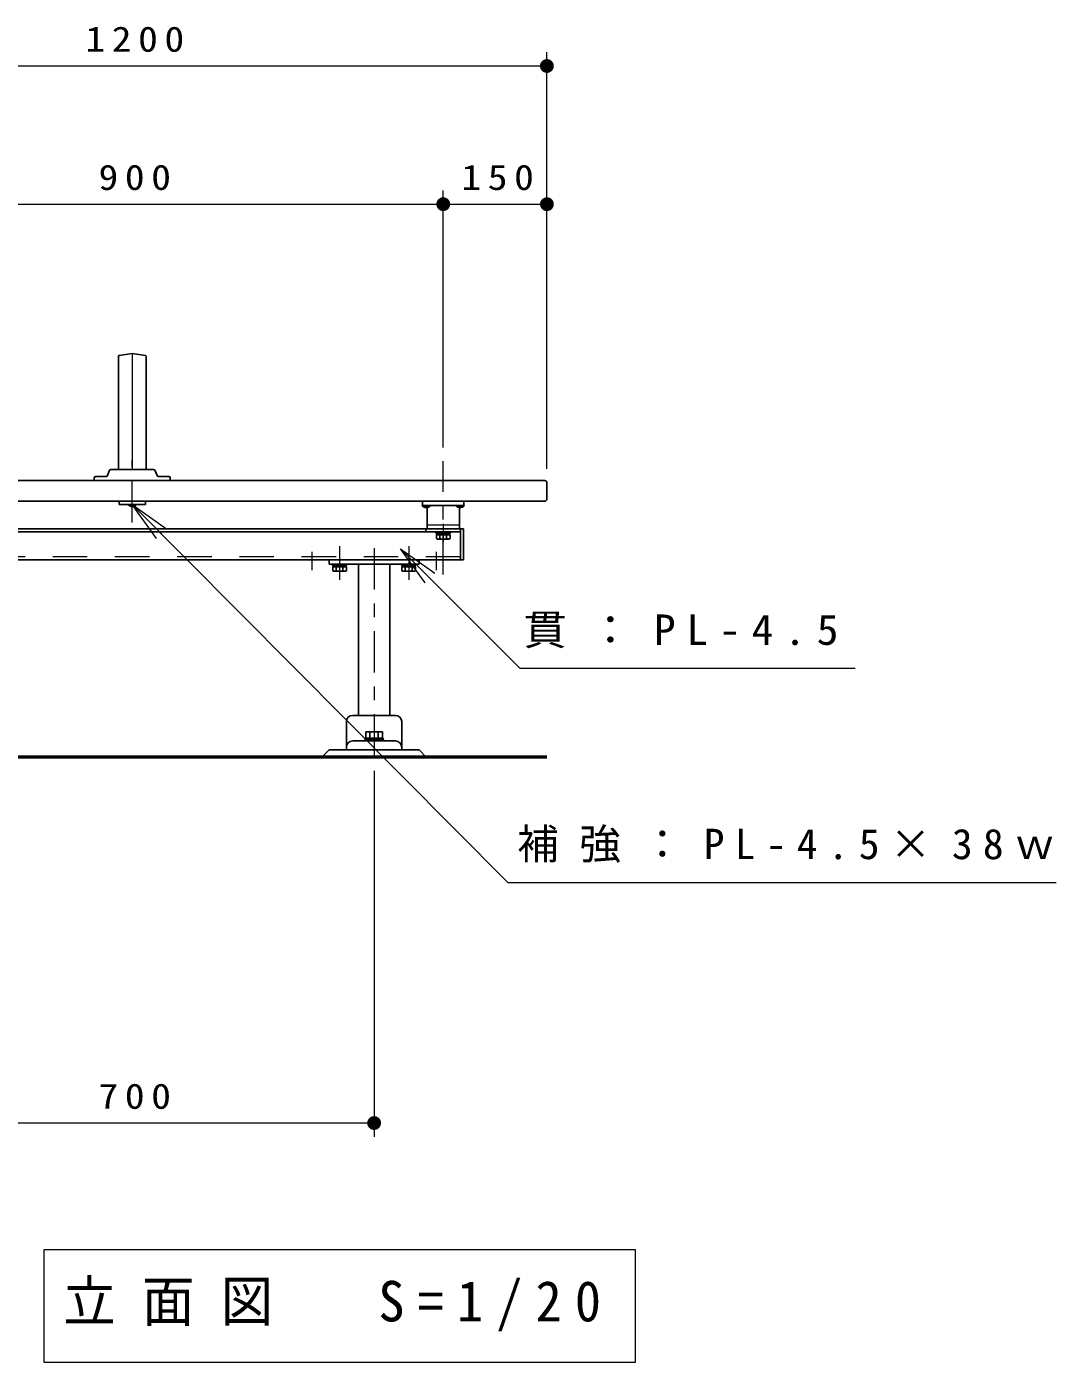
# Model space of a CAD drawing. Units: millimetres on the paper, scale 1:20. Extents: x -385 to 0, y 0 to 267.
# Drawn here: x -266.1 to -191.6, y 72.6 to 169.3 of the extents above; entities that cross this region are included whole.
import ezdxf

# ---------------------------------------------------------------- set-up
doc = ezdxf.new("R2010")
doc.units = ezdxf.units.MM
doc.linetypes.add('USER1', pattern=[4.5, 2.5, -2])
doc.linetypes.add('USER2', pattern=[6, 3, -1, 1, -1])
doc.layers.add('1_20', color=7, linetype='Continuous', lineweight=25)
doc.styles.add('ＭＳ ゴシック', font='')
doc.styles.get('ＭＳ ゴシック').set_extended_font_data('MS Gothic')

# ---------------------------------------------------------------- blocks, each defined once
blk = doc.blocks.new('filled_dot')
at = {"color": 0, "linetype": 'Continuous', "lineweight": -2, "const_width": 1.25}
blk.add_lwpolyline([(-0.625, 0, 1), (0.625, 0, 1)], format="xyb", close=True, dxfattribs=at)

msp = doc.modelspace()

# ---------------------------------------------------------------- linework, layer by layer
at = {"layer": '1_20', "lineweight": 13}
for p, q in [((-228.425, 137.29), (-228.425, 167.44)), ((-288.425, 166.44), (-228.425, 166.44)), ((-235.925, 138.834), (-235.925, 157.44)), ((-280.925, 156.44), (-235.925, 156.44)), ((-235.925, 156.44), (-228.425, 156.44)), ((-258.425, 134.715), (-256.31, 132.587)), ((-258.425, 134.715), (-255.956, 132.939)), ((-256.665, 132.235), (-258.425, 134.715)), ((-239.008, 131.503), (-236.886, 129.382)), ((-239.008, 131.503), (-236.533, 129.735)), ((-237.24, 129.028), (-239.008, 131.503)), ((-240.925, 115.44), (-240.925, 88.94)), ((-240.925, 89.94), (-275.925, 89.94)), ((-264.825, 80.759), (-264.825, 72.626)), ((-222.025, 80.759), (-264.825, 80.759)), ((-222.025, 72.626), (-222.025, 80.759)), ((-264.825, 72.626), (-222.025, 72.626))]:
    msp.add_line(p, q, dxfattribs=at)
at = {"layer": '1_20', "color": 110}
for p, q in [((-259.425, 137.24), (-259.425, 145.435)), ((-258.425, 145.628), (-259.382, 145.484)), ((-258.425, 145.628), (-257.467, 145.484)), ((-257.425, 137.24), (-257.425, 145.435)), ((-261.175, 136.44), (-261.168, 136.644)), ((-261.068, 136.74), (-260.273, 136.74)), ((-260.064, 137.18), (-260.25, 136.755)), ((-258.425, 137.24), (-259.972, 137.24)), ((-256.877, 137.24), (-258.425, 137.24)), ((-256.785, 137.18), (-256.599, 136.755)), ((-255.782, 136.74), (-256.577, 136.74)), ((-255.675, 136.44), (-255.682, 136.644))]:
    msp.add_line(p, q, dxfattribs=at)
at = {"layer": '1_20', "color": 110, "lineweight": 13}
msp.add_line((-258.425, 145.628), (-258.425, 137.24), dxfattribs=at)
at = {"layer": '1_20', "linetype": 'USER2', "lineweight": 13}
for p, q in [((-258.425, 133.403), (-258.425, 137.909)), ((-235.925, 129.631), (-235.925, 137.834))]:
    msp.add_line(p, q, dxfattribs=at)
at = {"layer": '1_20'}
for p, q in [((-288.275, 136.44), (-258.425, 136.44)), ((-228.575, 136.44), (-258.425, 136.44)), ((-228.425, 135.09), (-228.425, 136.29)), ((-288.275, 134.94), (-258.425, 134.94)), ((-259.375, 134.94), (-259.375, 134.715)), ((-259.375, 134.715), (-257.475, 134.715)), ((-258.72, 134.715), (-258.72, 134.69)), ((-258.72, 134.715), (-258.13, 134.715)), ((-258.72, 134.69), (-258.13, 134.69)), ((-228.575, 134.94), (-258.425, 134.94)), ((-258.13, 134.715), (-258.13, 134.69)), ((-257.475, 134.94), (-257.475, 134.715)), ((-237.445, 134.64), (-237.445, 134.615)), ((-237.445, 134.64), (-236.855, 134.64)), ((-237.445, 134.615), (-236.855, 134.615)), ((-237.425, 134.94), (-237.425, 134.64)), ((-237.425, 134.64), (-234.425, 134.64)), ((-237.1, 134.64), (-237.1, 132.94)), ((-236.855, 134.64), (-236.855, 134.615)), ((-234.995, 134.64), (-234.995, 134.615)), ((-234.995, 134.64), (-234.405, 134.64)), ((-234.995, 134.615), (-234.405, 134.615)), ((-234.75, 134.64), (-234.75, 132.94)), ((-234.425, 134.94), (-234.425, 134.64)), ((-234.405, 134.64), (-234.405, 134.615)), ((-237.1, 132.94), (-234.75, 132.94)), ((-236.45, 132.715), (-235.4, 132.715)), ((-236.45, 132.715), (-236.45, 132.64)), ((-236.45, 132.64), (-235.4, 132.64)), ((-236.385, 132.64), (-236.385, 132.515)), ((-235.465, 132.64), (-236.385, 132.64)), ((-235.465, 132.515), (-236.385, 132.515)), ((-235.958, 132.64), (-235.925, 132.515)), ((-235.925, 132.64), (-235.891, 132.515)), ((-235.465, 132.64), (-235.465, 132.515)), ((-235.4, 132.64), (-235.4, 132.715)), ((-243.95, 130.39), (-242.9, 130.39)), ((-243.95, 130.39), (-243.95, 130.315)), ((-243.95, 130.315), (-242.9, 130.315)), ((-243.885, 130.315), (-243.885, 130.19)), ((-242.965, 130.315), (-243.885, 130.315)), ((-242.965, 130.19), (-243.885, 130.19)), ((-243.458, 130.315), (-243.425, 130.19)), ((-243.425, 130.315), (-243.391, 130.19)), ((-242.965, 130.315), (-242.965, 130.19)), ((-242.9, 130.315), (-242.9, 130.39)), ((-238.95, 130.39), (-237.9, 130.39)), ((-238.95, 130.39), (-238.95, 130.315)), ((-238.95, 130.315), (-237.9, 130.315)), ((-238.885, 130.315), (-238.885, 130.19)), ((-237.965, 130.315), (-238.885, 130.315)), ((-237.965, 130.19), (-238.885, 130.19)), ((-238.458, 130.315), (-238.425, 130.19)), ((-238.425, 130.315), (-238.391, 130.19)), ((-237.965, 130.315), (-237.965, 130.19)), ((-237.9, 130.315), (-237.9, 130.39)), ((-242.925, 118.99), (-242.925, 116.94)), ((-239.375, 119.44), (-242.475, 119.44)), ((-238.925, 118.99), (-238.925, 116.94)), ((-240.319, 118.255), (-241.531, 118.255)), ((-241.531, 118.255), (-241.531, 117.805)), ((-241.228, 118.255), (-241.228, 117.805)), ((-240.622, 118.255), (-240.622, 117.805)), ((-240.319, 118.255), (-240.319, 117.805)), ((-239.375, 117.59), (-242.475, 117.59)), ((-241.645, 117.619), (-241.604, 117.661)), ((-240.275, 117.805), (-241.575, 117.805)), ((-241.575, 117.805), (-241.575, 117.69)), ((-240.275, 117.69), (-241.575, 117.69)), ((-241.533, 117.69), (-240.316, 117.69)), ((-240.275, 117.805), (-240.275, 117.69)), ((-240.245, 117.661), (-240.204, 117.619)), ((-244.175, 116.94), (-244.675, 116.44)), ((-244.175, 116.94), (-237.675, 116.94)), ((-238.925, 116.94), (-242.925, 116.94)), ((-237.675, 116.94), (-237.175, 116.44))]:
    msp.add_line(p, q, dxfattribs=at)
at = {"layer": '1_20', "color": 4}
for p, q in [((-282.4, 132.94), (-234.45, 132.94)), ((-282.175, 132.715), (-234.675, 132.715)), ((-237.175, 132.715), (-237.175, 132.94)), ((-234.675, 130.69), (-234.675, 132.94)), ((-234.45, 130.69), (-234.45, 132.94)), ((-234.45, 130.69), (-282.4, 130.69)), ((-237.675, 130.69), (-244.175, 130.69)), ((-244.175, 130.69), (-244.175, 130.39)), ((-237.675, 130.69), (-237.675, 130.39)), ((-244.175, 130.39), (-237.675, 130.39)), ((-242.05, 130.39), (-242.05, 119.44)), ((-239.8, 130.39), (-239.8, 119.44))]:
    msp.add_line(p, q, dxfattribs=at)
at = {"layer": '1_20', "linetype": 'USER1', "lineweight": 13}
msp.add_line((-237.1, 133.24), (-234.75, 133.24), dxfattribs=at)
at = {"layer": '1_20', "color": 131}
for p, q in [((-235.434, 132.515), (-236.416, 132.515)), ((-236.416, 132.515), (-236.416, 132.24)), ((-236.17, 132.515), (-236.17, 132.24)), ((-235.679, 132.515), (-235.679, 132.24)), ((-235.434, 132.515), (-235.434, 132.24)), ((-236.416, 132.24), (-236.337, 132.195)), ((-235.512, 132.195), (-236.337, 132.195)), ((-235.434, 132.24), (-235.512, 132.195)), ((-242.934, 130.19), (-243.916, 130.19)), ((-243.916, 130.19), (-243.916, 129.915)), ((-243.916, 129.915), (-243.837, 129.87)), ((-243.012, 129.87), (-243.837, 129.87)), ((-243.67, 130.19), (-243.67, 129.915)), ((-243.179, 130.19), (-243.179, 129.915)), ((-242.934, 129.915), (-243.012, 129.87)), ((-242.934, 130.19), (-242.934, 129.915)), ((-237.934, 130.19), (-238.916, 130.19)), ((-238.916, 130.19), (-238.916, 129.915)), ((-238.916, 129.915), (-238.837, 129.87)), ((-238.012, 129.87), (-238.837, 129.87)), ((-238.67, 130.19), (-238.67, 129.915)), ((-238.179, 130.19), (-238.179, 129.915)), ((-237.934, 129.915), (-238.012, 129.87)), ((-237.934, 130.19), (-237.934, 129.915))]:
    msp.add_line(p, q, dxfattribs=at)
at = {"layer": '1_20', "color": 4, "linetype": 'USER2', "lineweight": 13}
for p, q in [((-235.925, 133.315), (-235.925, 131.974)), ((-243.425, 131.685), (-243.425, 129.247)), ((-240.925, 131.542), (-240.925, 116.44)), ((-238.425, 131.685), (-238.425, 129.247)), ((-245.425, 131.29), (-245.425, 129.949)), ((-236.425, 131.29), (-236.425, 129.949))]:
    msp.add_line(p, q, dxfattribs=at)
at = {"layer": '1_20', "color": 4, "linetype": 'USER1', "lineweight": 13}
msp.add_line((-234.675, 130.915), (-282.175, 130.915), dxfattribs=at)
at = {"layer": '1_20', "lineweight": 50}
msp.add_line((-272.175, 116.44), (-228.425, 116.44), dxfattribs=at)
at = {"layer": '1_20', "lineweight": 13}
for points in [[(-258.425, 134.715), (-231.243, 107.356), (-191.573, 107.356)], [(-239.008, 131.503), (-230.377, 122.872), (-206.131, 122.872)]]:
    msp.add_lwpolyline(points, dxfattribs=at)
at = {"layer": '1_20', "color": 110}
for centre, radius, start, end in [((-259.375, 145.435), 0.05, 98.53077, 180), ((-257.475, 145.435), 0.05, 0, 81.46923), ((-261.068, 136.64), 0.1, 90, 178), ((-260.273, 136.765), 0.025, 270, 336.37062), ((-259.972, 137.14), 0.1, 90, 156.37062), ((-256.877, 137.14), 0.1, 23.62938, 90), ((-256.577, 136.765), 0.025, 203.62938, 270), ((-255.782, 136.64), 0.1, 2, 90)]:
    msp.add_arc(centre, radius, start, end, dxfattribs=at)
at = {"layer": '1_20'}
for centre, radius, start, end in [((-228.575, 136.29), 0.15, 0, 90), ((-258.425, 134.96), 0.4, 222.43594, 317.56406), ((-237.15, 134.885), 0.4, 222.43594, 317.56406), ((-234.7, 134.885), 0.4, 222.43594, 317.56406), ((-228.575, 135.09), 0.15, 270, 0), ((-242.475, 118.99), 0.45, 90.00002, 180), ((-239.375, 118.99), 0.45, 0.00004, 90.00002), ((-242.475, 117.14), 0.45, 90.00002, 180), ((-241.716, 117.69), 0.1, 270.00004, 315.00048), ((-241.533, 117.59), 0.1, 90.00002, 135.00005), ((-240.316, 117.59), 0.1, 45.00004, 90.00002), ((-240.133, 117.69), 0.1, 225, 270.00004), ((-239.375, 117.14), 0.45, 0.00004, 90.00002)]:
    msp.add_arc(centre, radius, start, end, dxfattribs=at)
at = {"layer": '1_20', "color": 131}
for centre, radius, start, end in [((-236.293, 132.453), 0.245, 240.00001, 299.99999), ((-235.925, 132.884), 0.689, 249.136, 290.864), ((-235.557, 132.453), 0.245, 240.00001, 299.99999), ((-243.793, 130.128), 0.245, 240.00001, 299.99999), ((-243.425, 130.559), 0.689, 249.136, 290.864), ((-243.057, 130.128), 0.245, 240.00001, 299.99999), ((-238.793, 130.128), 0.245, 240.00001, 299.99999), ((-238.425, 130.559), 0.689, 249.136, 290.864), ((-238.057, 130.128), 0.245, 240.00001, 299.99999)]:
    msp.add_arc(centre, radius, start, end, dxfattribs=at)

# ---------------------------------------------------------------- block references
at = {"layer": '1_20', "lineweight": 13, "xscale": 0.4, "yscale": 0.4, "rotation": 180}
for p in [(-228.425, 166.44), (-235.925, 156.44), (-228.425, 156.44), (-240.925, 89.94)]:
    msp.add_blockref('filled_dot', p, dxfattribs=at)
at = {"layer": '1_20', "lineweight": 13, "xscale": 0.4, "yscale": 0.4}
msp.add_blockref('filled_dot', (-235.925, 156.44), dxfattribs=at)

# ---------------------------------------------------------------- texts
at = {"layer": '1_20', "style": 'ＭＳ ゴシック'}
for s, insert, char_height, attachment_point in [('\\T1.33;\\W1.15;1200', (-258.004, 167.44), 1.833, 8), ('\\T1.33;\\W1.15;900', (-258.008, 157.44), 1.833, 8), ('\\T1.33;\\W1.15;150', (-231.754, 157.44), 1.833, 8), ('\\T1.5;\\W1.05;貫：PL-4.5', (-230.131, 125.522), 2.199, 4), ('\\T1.5;補強：PL-4.5×38ｗ', (-230.573, 110.006), 2.199, 4), ('\\T1.33;\\W1.15;700', (-258.008, 90.94), 1.833, 8), ('\\T1.5;\\W0.95;立面図\u3000S=1/20', (-263.425, 76.693), 2.933, 4)]:
    msp.add_mtext(s, dxfattribs=dict(at, insert=insert, char_height=char_height, attachment_point=attachment_point))

doc.saveas('drawing.dxf')
